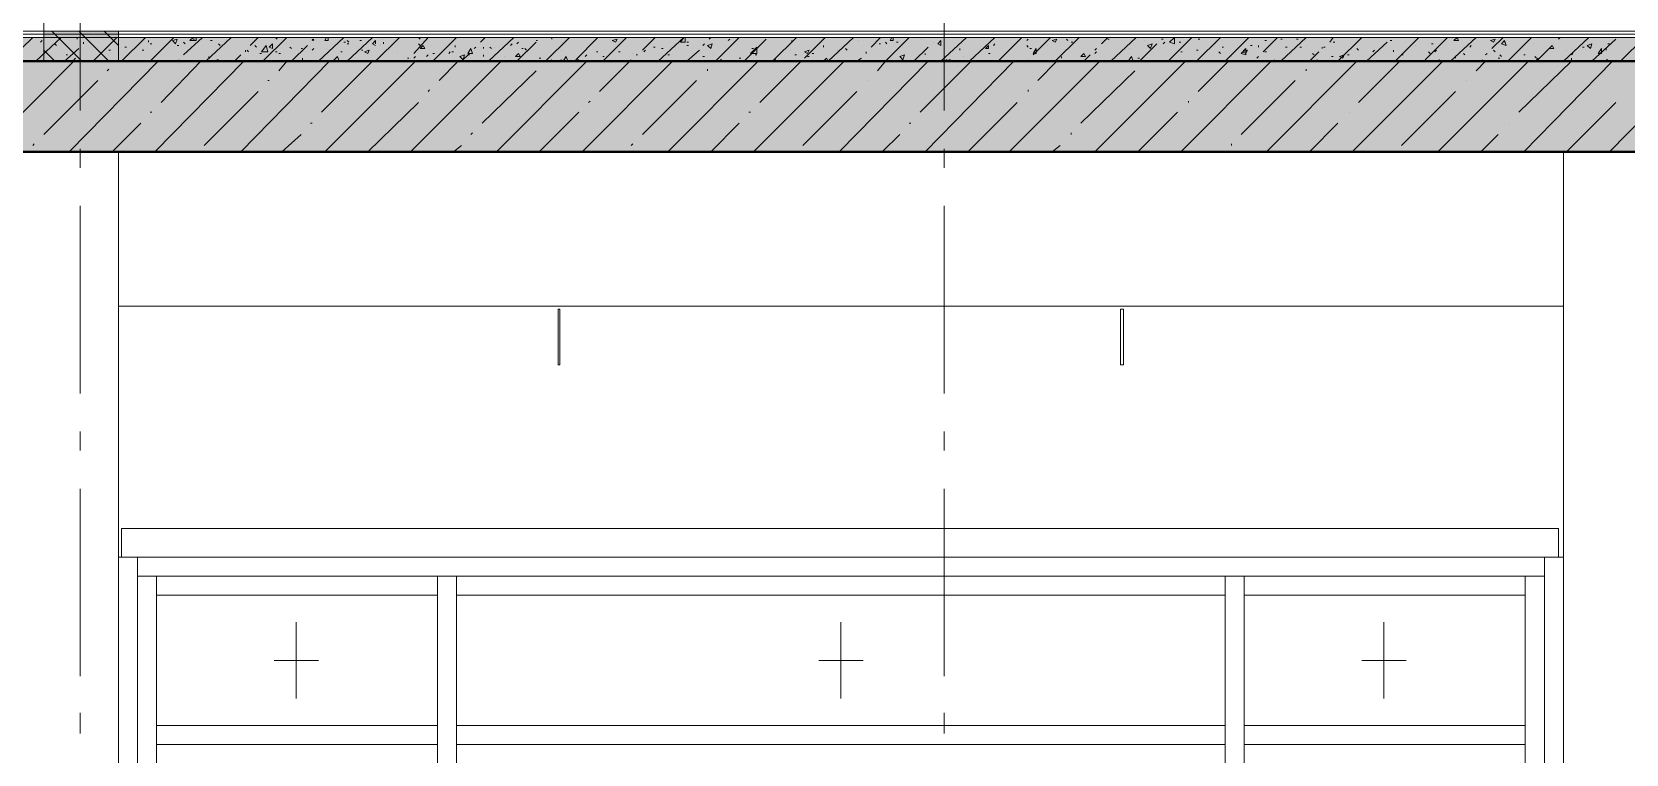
# Model space of a CAD drawing. Header units: millimetres. Extents: x -135211 to 49383, y -8033 to 228499.
# Drawn here: x -95777 to -91527, y 50931 to 52855 of the extents above; entities that cross this region are included whole.
import ezdxf

# ---------------------------------------------------------------- set-up
doc = ezdxf.new("R2010")
doc.units = ezdxf.units.MM
doc.layers.add('PDF _Геометрия', color=7, linetype='Continuous', true_color=0x1d1d1d)
doc.layers.add('PDF _Сплошная заливка', color=7, linetype='Continuous', true_color=0xffffff)

msp = doc.modelspace()

# ---------------------------------------------------------------- hatches: boundary and pattern name
at = {"layer": 'PDF _Сплошная заливка', "transparency": 33554559}
h = msp.add_hatch(color=256, dxfattribs=at)
h.paths.add_polyline_path([(-95745, 55253.2), (-95546, 55253.2), (-95546, 56734.7), (-95745, 56734.7)])
h.paths.add_polyline_path([(-95546, 52857.2), (-95745, 52857.2), (-95745, 52776.8), (-95546, 52776.8)])
h = msp.add_hatch(color=256, dxfattribs=at)
h.paths.add_polyline_path([(-77398.8, 52535.5), (-77398.8, 52776.4), (-103546, 52776.4), (-103546, 52535.5)])
h.paths.add_polyline_path([(146.8, 52535.5), (146.8, 52776.4), (-22999.7, 52776.4), (-22999.7, 52535.5)])
h.paths.add_polyline_path([(-23351, 52535.5), (-23351, 52776.4), (-26352.2, 52776.4), (-26352.2, 52535.5)])
h.paths.add_polyline_path([(-26398.8, 52535.5), (-26398.8, 52776.4), (-44097.3, 52776.4), (-44097.3, 52535.5)])
h.paths.add_polyline_path([(-45350.3, 52535.5), (-45350.3, 52776.4), (-50899.8, 52776.4), (-50899.8, 52535.5)])

# ---------------------------------------------------------------- linework, layer by layer
at = {"layer": 'PDF _Геометрия', "color": 7, "lineweight": 9}
for points in [[(-95745, 54453.1), (-95745, 55253.2), (-95745, 52857.2), (-95546, 52857.2), (-95546, 52776.8), (-95745, 52776.8), (-95745, 52857.2), (-95745, 56734.7), (-96346.1, 56734.7), (-96346.1, 52857.2)], [(-95647.6, 52645.6), (-95647.6, 53145.1)], [(-93344.8, 52645.6), (-93344.8, 53145.1)], [(-77648.6, 52848.8), (-95546, 52848.8), (-103296.8, 52848.8)], [(-77648.6, 52840.3), (-95546, 52840.3), (-103296.8, 52840.3)], [(-95647.6, 52493.2), (-95647.6, 52544)], [(-91693.9, 48653.8), (-91693.9, 52535.5), (-91693.9, 52124.9), (-95546, 52124.9), (-95546, 52535.5), (-95546, 48653.8)], [(-93344.8, 52493.2), (-93344.8, 52544)], [(-95647.6, 51892.1), (-95647.6, 52391.6)], [(-93344.8, 51892.1), (-93344.8, 52391.6)], [(-95647.6, 51739.7), (-95647.6, 51790.5)], [(-93344.8, 51739.7), (-93344.8, 51790.5)], [(-95647.6, 51138.6), (-95647.6, 51638.1)], [(-93344.8, 51138.6), (-93344.8, 51638.1)], [(-95495.2, 51405.3), (-95495.2, 50982), (-95495.2, 51379.9), (-95495.2, 51456.1), (-95546, 51456.1), (-95546, 51379.9), (-95546, 50982), (-95546, 48653.8)], [(-91770.1, 51456.1), (-92570.2, 51456.1), (-94669.8, 51456.1), (-95469.8, 51456.1)], [(-91693.9, 48653.8), (-91693.9, 50982), (-91693.9, 51379.9), (-91693.9, 51456.1), (-91744.7, 51456.1), (-91744.7, 51379.9), (-91744.7, 50982), (-91744.7, 48653.8)], [(-95444.4, 48653.8), (-95444.4, 50982), (-95444.4, 51405.3), (-95495.2, 51405.3), (-95486.7, 51405.3)], [(-95469.8, 51405.3), (-94669.8, 51405.3), (-92570.2, 51405.3), (-91770.1, 51405.3)], [(-94644.4, 48653.8), (-94695.2, 48653.8), (-94695.2, 50982), (-94695.2, 51405.3), (-94644.4, 51405.3), (-94644.4, 50982), (-94644.4, 48653.8), (-94597.8, 48653.8), (-94597.8, 50905.8), (-93645.4, 50905.8), (-93645.4, 48653.8), (-94597.8, 48653.8), (-93645.4, 49779.8), (-94597.8, 50905.8)], [(-93526.8, 49644.3), (-92646.4, 48653.8), (-92595.6, 48653.8), (-92544.8, 48653.8), (-92544.8, 50982), (-92544.8, 51405.3), (-92595.6, 51405.3), (-92595.6, 50982), (-92595.6, 48653.8)], [(-91757.4, 51405.3), (-91744.7, 51405.3)], [(-95071.9, 51282.5), (-95071.9, 51079.3)], [(-93620, 51282.5), (-93620, 51079.3)], [(-92172.3, 51282.5), (-92172.3, 51079.3)], [(-95131.2, 51180.9), (-95012.6, 51180.9)], [(-93679.2, 51180.9), (-93560.7, 51180.9)], [(-92231.5, 51180.9), (-92113, 51180.9)], [(-95647.6, 50986.2), (-95647.6, 51041.2)], [(-93344.8, 50986.2), (-93344.8, 51041.2)], [(-95495.2, 48653.8), (-95495.2, 50982), (-95495.2, 48653.8)]]:
    msp.add_lwpolyline(points, dxfattribs=at)
at = {"layer": 'PDF _Геометрия', "color": 7, "lineweight": 40}
for points in [[(-103546.5, 53454.1), (-103546.5, 52776.8), (-103546.5, 52535.5), (-103546.5, 52235), (-103296.8, 52235), (-103296.8, 52535.5), (-101294.5, 52535.5), (-101294.5, 52124.9), (-101044.8, 52124.9), (-101044.8, 52535.5), (-98695.4, 52535.5), (-98695.4, 52124.9), (-98445.7, 52124.9), (-98445.7, 52535.5), (-77648.6, 52535.5)], [(-77648.6, 53356.7), (-77648.6, 52776.8), (-103296.8, 52776.8), (-103296.8, 53454.1)]]:
    msp.add_lwpolyline(points, dxfattribs=at)
at = {"layer": 'PDF _Геометрия', "color": 7, "lineweight": 9}
for points in [[(-103296.8, 52776.8), (-95546, 52776.8), (-95546, 52840.3), (-95546, 52848.8), (-95546, 52857.2), (-103296.8, 52857.2), (-103296.8, 52848.8), (-103296.8, 52840.3)], [(-95546, 52776.8), (-77648.6, 52776.8), (-77648.6, 52840.3), (-77648.6, 52848.8), (-77648.6, 52857.2), (-95546, 52857.2), (-95546, 52848.8), (-95546, 52840.3)], [(-91693.9, 52124.9), (-95546, 52124.9), (-95546, 51456.1), (-91693.9, 51456.1)], [(-94373.4, 52116.4), (-94369.2, 52116.4), (-94369.2, 51968.3), (-94373.4, 51968.3)], [(-92874.9, 52116.4), (-92866.5, 52116.4), (-92866.5, 51968.3), (-92874.9, 51968.3)], [(-95537.5, 51532.3), (-91706.6, 51532.3), (-91706.6, 51456.1), (-95537.5, 51456.1)], [(-94695.2, 51354.5), (-95444.4, 51354.5), (-95444.4, 51405.3), (-94695.2, 51405.3)], [(-92595.6, 51354.5), (-94644.4, 51354.5), (-94644.4, 51405.3), (-92595.6, 51405.3)], [(-91795.5, 51354.5), (-92544.8, 51354.5), (-92544.8, 51405.3), (-91795.5, 51405.3)], [(-91795.5, 50982), (-91795.5, 51405.3), (-91744.7, 51405.3), (-91744.7, 50982), (-91744.7, 48653.8), (-91795.5, 48653.8)], [(-94695.2, 50956.6), (-95444.4, 50956.6), (-95444.4, 51007.4), (-94695.2, 51007.4)], [(-92595.6, 50956.6), (-94644.4, 50956.6), (-94644.4, 51007.4), (-92595.6, 51007.4)], [(-91795.5, 50956.6), (-92544.8, 50956.6), (-92544.8, 51007.4), (-91795.5, 51007.4)]]:
    msp.add_lwpolyline(points, close=True, dxfattribs=at)
at = {"layer": 'PDF _Геометрия', "lineweight": 9}
for points in [[(-95804.2, 52810.7), (-95774.6, 52840.3)], [(-95766.1, 52776.8), (-95698.4, 52840.3)], [(-95753.4, 52827.6), (-95749.2, 52831.8)], [(-95643.4, 52776.8), (-95723.8, 52857.2)], [(-95656.1, 52840.3), (-95656.1, 52836.1)], [(-95571.4, 52776.8), (-95651.8, 52857.2)], [(-95647.6, 52840.3), (-95647.6, 52840.3)], [(-95647.6, 52840.3), (-95647.6, 52840.3)], [(-95639.1, 52823.4), (-95639.1, 52827.6)], [(-95626.4, 52840.3), (-95626.4, 52840.3)], [(-95613.7, 52776.8), (-95550.2, 52840.3)], [(-95609.5, 52840.3), (-95609.5, 52840.3)], [(-95546, 52819.1), (-95584.1, 52857.2)], [(-95562.9, 52836.1), (-95558.7, 52831.8)], [(-95546, 52776.8), (-95537.5, 52776.8), (-95474, 52840.3)], [(-95465.6, 52831.8), (-95465.6, 52827.6)], [(-95461.3, 52776.8), (-95397.9, 52840.3)], [(-95372.5, 52793.7), (-95321.7, 52840.3)], [(-95372.5, 52827.6), (-95368.2, 52823.4)], [(-95338.6, 52840.3), (-95338.6, 52831.8), (-95355.5, 52831.8), (-95347.1, 52840.3)], [(-95347.1, 52836.1), (-95342.8, 52836.1)], [(-95313.2, 52776.8), (-95245.5, 52840.3)], [(-95300.5, 52831.8), (-95296.3, 52831.8)], [(-95194.7, 52819.1), (-95173.5, 52840.3)], [(-95160.8, 52776.8), (-95097.3, 52840.3)], [(-95126.9, 52840.3), (-95122.7, 52836.1)], [(-95029.6, 52831.8), (-95025.3, 52836.1)], [(-95029.6, 52836.1), (-95025.3, 52831.8)], [(-95012.6, 52776.8), (-94944.9, 52840.3)], [(-94987.2, 52840.3), (-94987.2, 52831.8), (-94995.7, 52831.8), (-94991.5, 52840.3), (-94995.7, 52840.3)], [(-94944.9, 52827.6), (-94940.7, 52827.6)], [(-94936.4, 52776.8), (-94868.7, 52840.3)], [(-94936.4, 52831.8), (-94932.2, 52827.6)], [(-94902.6, 52831.8), (-94898.3, 52831.8)], [(-94860.3, 52819.1), (-94868.7, 52823.4), (-94860.3, 52831.8), (-94860.3, 52823.4)], [(-94860.3, 52776.8), (-94796.8, 52840.3)], [(-94843.3, 52836.1), (-94843.3, 52836.1)], [(-94839.1, 52827.6), (-94839.1, 52823.4)], [(-94758.7, 52798), (-94720.6, 52840.3)], [(-94746, 52840.3), (-94741.7, 52836.1)], [(-94707.9, 52776.8), (-94644.4, 52840.3)], [(-94580.9, 52827.6), (-94568.2, 52840.3)], [(-94559.7, 52776.8), (-94492, 52840.3)], [(-94483.5, 52776.8), (-94432.7, 52827.6)], [(-94483.5, 52823.4), (-94479.3, 52827.6)], [(-94479.3, 52840.3), (-94475, 52840.3)], [(-94475, 52840.3), (-94475, 52840.3)], [(-94432.7, 52831.8), (-94428.5, 52831.8)], [(-94420, 52840.3), (-94415.8, 52840.3)], [(-94407.3, 52776.8), (-94343.8, 52840.3)], [(-94390.4, 52836.1), (-94390.4, 52840.3)], [(-94365, 52827.6), (-94365, 52827.6)], [(-94326.9, 52781), (-94267.6, 52840.3)], [(-94254.9, 52776.8), (-94191.4, 52840.3)], [(-94149.1, 52806.4), (-94115.2, 52840.3)], [(-94106.8, 52776.8), (-94039, 52840.3), (-94047.5, 52827.6), (-94034.8, 52827.6), (-94034.8, 52840.3)], [(-94030.6, 52827.6), (-94026.3, 52827.6)], [(-93971.3, 52836.1), (-93967.1, 52840.3)], [(-93954.4, 52776.8), (-93890.9, 52840.3)], [(-93937.4, 52840.3), (-93937.4, 52840.3)], [(-93920.5, 52831.8), (-93916.3, 52836.1)], [(-93878.2, 52776.8), (-93818.9, 52836.1)], [(-93873.9, 52840.3), (-93869.7, 52840.3)], [(-93802, 52776.8), (-93738.5, 52840.3)], [(-93751.2, 52831.8), (-93751.2, 52827.6)], [(-93717.3, 52785.3), (-93662.3, 52840.3)], [(-93666.5, 52776.8), (-93658.1, 52785.3), (-93653.8, 52776.8), (-93586.1, 52840.3)], [(-93573.4, 52831.8), (-93573.4, 52831.8)], [(-93539.5, 52814.9), (-93514.1, 52840.3)], [(-93522.6, 52751.4), (-93501.4, 52776.8), (-93437.9, 52840.3)], [(-93501.4, 52827.6), (-93497.2, 52823.4)], [(-93480.3, 52840.3), (-93480.3, 52831.8), (-93488.7, 52831.8), (-93484.5, 52840.3)], [(-93471.8, 52827.6), (-93467.6, 52827.6)], [(-93404.1, 52836.1), (-93404.1, 52836.1)], [(-93374.4, 52827.6), (-93374.4, 52827.6)], [(-93353.3, 52776.8), (-93285.5, 52840.3)], [(-93306.7, 52840.3), (-93306.7, 52840.3)], [(-93306.7, 52840.3), (-93306.7, 52840.3)], [(-93277.1, 52776.8), (-93209.4, 52840.3)], [(-93200.9, 52776.8), (-93137.4, 52840.3)], [(-93124.7, 52831.8), (-93120.5, 52836.1)], [(-93107.8, 52793.7), (-93061.2, 52840.3)], [(-93048.5, 52776.8), (-92985, 52840.3)], [(-93018.9, 52836.1), (-93014.6, 52831.8)], [(-93006.2, 52827.6), (-93001.9, 52827.6)], [(-93001.9, 52840.3), (-92997.7, 52840.3)], [(-92925.7, 52823.4), (-92908.8, 52840.3)], [(-92908.8, 52836.1), (-92904.6, 52836.1)], [(-92900.3, 52776.8), (-92832.6, 52840.3)], [(-92811.4, 52831.8), (-92811.4, 52831.8)], [(-92764.9, 52836.1), (-92760.6, 52836.1)], [(-92760.6, 52823.4), (-92756.4, 52827.6)], [(-92747.9, 52776.8), (-92684.5, 52840.3)], [(-92718.3, 52827.6), (-92714.1, 52827.6)], [(-92667.5, 52781), (-92671.8, 52776.8), (-92608.3, 52840.3)], [(-92667.5, 52836.1), (-92663.3, 52836.1)], [(-92595.6, 52776.8), (-92532.1, 52840.3)], [(-92494, 52802.2), (-92455.9, 52840.3)], [(-92489.7, 52831.8), (-92485.5, 52831.8)], [(-92447.4, 52776.8), (-92379.7, 52840.3)], [(-92447.4, 52836.1), (-92443.2, 52836.1)], [(-92405.1, 52836.1), (-92400.8, 52836.1)], [(-92316.2, 52827.6), (-92307.7, 52840.3)], [(-92307.7, 52827.6), (-92303.5, 52827.6)], [(-92295, 52776.8), (-92231.5, 52840.3)], [(-92218.8, 52776.8), (-92163.8, 52827.6)], [(-92214.6, 52840.3), (-92214.6, 52840.3)], [(-92155.3, 52831.8), (-92151.1, 52831.8)], [(-92142.6, 52776.8), (-92079.1, 52840.3)], [(-92062.2, 52781), (-92002.9, 52840.3)], [(-91994.5, 52776.8), (-91926.7, 52840.3)], [(-91977.5, 52831.8), (-91973.3, 52831.8)], [(-91884.4, 52810.7), (-91854.8, 52840.3)], [(-91850.5, 52827.6), (-91850.5, 52831.8)], [(-91842.1, 52776.8), (-91778.6, 52840.3)], [(-91706.6, 52836.1), (-91702.4, 52840.3)], [(-91693.9, 52776.8), (-91626.2, 52840.3)], [(-91668.5, 52840.3), (-91668.5, 52840.3)], [(-91617.7, 52776.8), (-91554.2, 52836.1)], [(-91541.5, 52776.8), (-91478, 52840.3)], [(-95749.2, 52785.3), (-95749.2, 52785.3)], [(-95715.3, 52776.8), (-95745, 52806.4)], [(-95715.3, 52823.4), (-95711.1, 52819.1)], [(-95689.9, 52776.8), (-95651.8, 52810.7)], [(-95685.7, 52793.7), (-95681.5, 52793.7)], [(-95664.5, 52781), (-95660.3, 52785.3)], [(-95571.4, 52806.4), (-95567.2, 52806.4)], [(-95571.4, 52793.7), (-95571.4, 52793.7)], [(-95529.1, 52814.9), (-95524.8, 52814.9)], [(-95482.5, 52806.4), (-95478.3, 52806.4)], [(-95461.3, 52823.4), (-95457.1, 52823.4)], [(-95389.4, 52819.1), (-95385.2, 52819.1)], [(-95304.7, 52789.5), (-95304.7, 52785.3)], [(-95279.3, 52823.4), (-95275.1, 52819.1)], [(-95237, 52776.8), (-95220.1, 52793.7)], [(-95207.4, 52802.2), (-95207.4, 52806.4)], [(-95207.4, 52785.3), (-95207.4, 52785.3)], [(-95203.1, 52806.4), (-95198.9, 52802.2)], [(-95182, 52819.1), (-95177.7, 52814.9)], [(-95169.3, 52798), (-95165, 52798)], [(-95126.9, 52802.2), (-95122.7, 52802.2)], [(-95118.5, 52798), (-95114.2, 52798)], [(-95097.3, 52823.4), (-95097.3, 52823.4)], [(-95088.8, 52814.9), (-95084.6, 52810.7)], [(-95084.6, 52776.8), (-95042.3, 52819.1)], [(-95059.2, 52810.7), (-95055, 52810.7)], [(-95055, 52785.3), (-95055, 52781)], [(-95029.6, 52806.4), (-95025.3, 52810.7)], [(-94991.5, 52810.7), (-94991.5, 52810.7)], [(-94974.5, 52776.8), (-94961.8, 52789.5), (-94957.6, 52776.8)], [(-94953.4, 52802.2), (-94949.1, 52802.2)], [(-94936.4, 52823.4), (-94932.2, 52823.4)], [(-94898.3, 52806.4), (-94894.1, 52806.4)], [(-94847.6, 52819.1), (-94847.6, 52819.1)], [(-94801, 52802.2), (-94801, 52802.2)], [(-94775.6, 52785.3), (-94771.4, 52785.3)], [(-94767.1, 52785.3), (-94767.1, 52785.3)], [(-94758.7, 52785.3), (-94754.4, 52789.5)], [(-94746, 52823.4), (-94741.7, 52819.1)], [(-94724.8, 52789.5), (-94720.6, 52793.7)], [(-94707.9, 52798), (-94703.6, 52798)], [(-94665.5, 52798), (-94661.3, 52802.2)], [(-94657.1, 52802.2), (-94652.8, 52802.2)], [(-94648.6, 52819.1), (-94648.6, 52814.9)], [(-94631.7, 52776.8), (-94610.5, 52798)], [(-94614.7, 52793.7), (-94610.5, 52793.7)], [(-94597.8, 52810.7), (-94593.6, 52814.9)], [(-94572.4, 52810.7), (-94572.4, 52814.9)], [(-94572.4, 52793.7), (-94572.4, 52789.5)], [(-94555.5, 52814.9), (-94551.2, 52810.7)], [(-94542.8, 52814.9), (-94542.8, 52814.9)], [(-94517.4, 52789.5), (-94517.4, 52789.5)], [(-94500.4, 52819.1), (-94496.2, 52823.4)], [(-94470.8, 52810.7), (-94466.6, 52810.7)], [(-94462.3, 52810.7), (-94458.1, 52806.4)], [(-94424.2, 52785.3), (-94420, 52785.3)], [(-94365, 52806.4), (-94365, 52806.4)], [(-94301.5, 52789.5), (-94297.3, 52793.7)], [(-94271.9, 52802.2), (-94267.6, 52802.2)], [(-94254.9, 52789.5), (-94250.7, 52789.5)], [(-94212.6, 52802.2), (-94208.4, 52802.2)], [(-94174.5, 52798), (-94174.5, 52798)], [(-94166, 52793.7), (-94161.8, 52793.7)], [(-94144.9, 52802.2), (-94140.6, 52806.4)], [(-94119.5, 52814.9), (-94115.2, 52814.9)], [(-94098.3, 52810.7), (-94094.1, 52810.7)], [(-94081.4, 52793.7), (-94077.1, 52793.7)], [(-94030.6, 52819.1), (-94026.3, 52819.1)], [(-94030.6, 52776.8), (-93996.7, 52806.4)], [(-93988.2, 52819.1), (-93984, 52823.4)], [(-93988.2, 52789.5), (-93984, 52789.5)], [(-93958.6, 52793.7), (-93958.6, 52793.7)], [(-93890.9, 52785.3), (-93886.6, 52785.3)], [(-93857, 52810.7), (-93852.8, 52810.7)], [(-93848.5, 52793.7), (-93844.3, 52793.7)], [(-93755.4, 52806.4), (-93755.4, 52806.4)], [(-93742.7, 52793.7), (-93738.5, 52793.7)], [(-93708.9, 52789.5), (-93704.6, 52789.5)], [(-93696.2, 52798), (-93691.9, 52798)], [(-93666.5, 52814.9), (-93666.5, 52819.1)], [(-93628.4, 52806.4), (-93628.4, 52806.4)], [(-93607.3, 52810.7), (-93603, 52806.4)], [(-93577.6, 52776.8), (-93564.9, 52785.3)], [(-93552.2, 52798), (-93552.2, 52802.2)], [(-93518.4, 52823.4), (-93514.1, 52823.4)], [(-93484.5, 52785.3), (-93484.5, 52785.3)], [(-93425.2, 52776.8), (-93387.1, 52814.9)], [(-93395.6, 52793.7), (-93395.6, 52798)], [(-93302.5, 52806.4), (-93302.5, 52810.7)], [(-93294, 52789.5), (-93294, 52789.5)], [(-93226.3, 52798), (-93226.3, 52798)], [(-93226.3, 52798), (-93222.1, 52798)], [(-93213.6, 52819.1), (-93209.4, 52823.4)], [(-93124.7, 52819.1), (-93120.5, 52814.9)], [(-93116.2, 52810.7), (-93112, 52810.7)], [(-93069.7, 52819.1), (-93069.7, 52819.1)], [(-93031.6, 52785.3), (-93031.6, 52789.5)], [(-92972.3, 52776.8), (-92955.4, 52793.7)], [(-92942.7, 52806.4), (-92938.4, 52810.7)], [(-92942.7, 52798), (-92938.4, 52802.2)], [(-92849.5, 52810.7), (-92849.5, 52810.7)], [(-92828.4, 52785.3), (-92824.1, 52785.3)], [(-92824.1, 52776.8), (-92777.6, 52823.4)], [(-92714.1, 52802.2), (-92709.9, 52802.2)], [(-92671.8, 52806.4), (-92667.5, 52806.4)], [(-92621, 52823.4), (-92621, 52823.4)], [(-92612.5, 52802.2), (-92608.3, 52798)], [(-92604, 52814.9), (-92599.8, 52814.9)], [(-92578.6, 52789.5), (-92578.6, 52789.5)], [(-92527.8, 52819.1), (-92523.6, 52819.1)], [(-92510.9, 52785.3), (-92506.7, 52789.5)], [(-92506.7, 52819.1), (-92506.7, 52814.9)], [(-92489.7, 52802.2), (-92485.5, 52802.2)], [(-92434.7, 52814.9), (-92430.5, 52814.9)], [(-92396.6, 52814.9), (-92392.4, 52814.9)], [(-92371.2, 52776.8), (-92345.8, 52802.2)], [(-92362.7, 52798), (-92358.5, 52793.7)], [(-92337.3, 52814.9), (-92337.3, 52810.7)], [(-92333.1, 52814.9), (-92328.9, 52814.9)], [(-92311.9, 52789.5), (-92307.7, 52789.5)], [(-92269.6, 52793.7), (-92265.4, 52793.7)], [(-92256.9, 52814.9), (-92256.9, 52814.9)], [(-92244.2, 52810.7), (-92240, 52806.4)], [(-92201.9, 52802.2), (-92197.6, 52806.4)], [(-92146.9, 52806.4), (-92146.9, 52802.2)], [(-92125.7, 52793.7), (-92121.5, 52793.7)], [(-92087.6, 52819.1), (-92087.6, 52819.1)], [(-92053.7, 52802.2), (-92049.5, 52798)], [(-92045.3, 52823.4), (-92041, 52823.4)], [(-92036.8, 52802.2), (-92032.6, 52806.4)], [(-91981.8, 52789.5), (-91981.8, 52785.3)], [(-91960.6, 52798), (-91956.4, 52793.7)], [(-91943.7, 52814.9), (-91939.4, 52819.1)], [(-91901.3, 52793.7), (-91897.1, 52798)], [(-91880.2, 52806.4), (-91875.9, 52802.2)], [(-91867.5, 52785.3), (-91863.2, 52785.3)], [(-91863.2, 52793.7), (-91859, 52789.5)], [(-91799.7, 52793.7), (-91795.5, 52793.7)], [(-91774.3, 52823.4), (-91774.3, 52823.4)], [(-91770.1, 52789.5), (-91765.9, 52785.3)], [(-91765.9, 52776.8), (-91732, 52810.7), (-91723.5, 52819.1), (-91719.3, 52810.7), (-91732, 52810.7)], [(-91765.9, 52781), (-91761.6, 52785.3)], [(-91719.3, 52823.4), (-91719.3, 52823.4)], [(-91685.4, 52806.4), (-91685.4, 52806.4)], [(-91672.7, 52793.7), (-91668.5, 52798)], [(-91672.7, 52785.3), (-91672.7, 52781)], [(-91643.1, 52814.9), (-91638.9, 52814.9)], [(-91579.6, 52806.4), (-91579.6, 52810.7)], [(-91575.4, 52823.4), (-91571.2, 52823.4)], [(-95905.8, 52535.5), (-95664.5, 52776.8)], [(-95728, 52776.8), (-95728, 52776.8)], [(-95728, 52776.8), (-95728, 52776.8)], [(-95677.2, 52535.5), (-95440.2, 52776.8)], [(-95575.6, 52751.4), (-95571.4, 52755.6)], [(-95546, 52776.8), (-95546, 52776.8)], [(-95537.5, 52776.8), (-95537.5, 52776.8)], [(-95448.6, 52535.5), (-95211.6, 52776.8)], [(-95431.7, 52666.7), (-95325.9, 52776.8)], [(-95385.2, 52776.8), (-95385.2, 52781)], [(-95283.6, 52781), (-95279.3, 52781)], [(-95220.1, 52535.5), (-94983, 52776.8)], [(-95118.5, 52751.4), (-95097.3, 52776.8)], [(-95004.2, 52641.3), (-94868.7, 52776.8)], [(-94995.7, 52535.5), (-94754.4, 52776.8)], [(-94847.6, 52776.8), (-94843.3, 52776.8)], [(-94767.1, 52535.5), (-94525.8, 52776.8)], [(-94690.9, 52726), (-94640.1, 52776.8)], [(-94678.2, 52776.8), (-94678.2, 52776.8)], [(-94576.6, 52611.7), (-94432.7, 52751.4)], [(-94538.5, 52535.5), (-94297.3, 52776.8)], [(-94394.6, 52776.8), (-94390.4, 52781)], [(-94377.7, 52776.8), (-94365, 52781), (-94369.2, 52776.8)], [(-94326.9, 52781), (-94326.9, 52781)], [(-94322.7, 52781), (-94318.4, 52781)], [(-94310, 52535.5), (-94068.7, 52776.8)], [(-94263.4, 52696.4), (-94183, 52776.8), (-94178.7, 52781)], [(-94233.8, 52776.8), (-94229.5, 52776.8)], [(-94225.3, 52776.8), (-94221.1, 52776.8)], [(-94221.1, 52776.8), (-94221.1, 52776.8)], [(-94081.4, 52535.5), (-93840.1, 52776.8)], [(-94064.4, 52776.8), (-94060.2, 52776.8)], [(-93975.5, 52751.4), (-93975.5, 52755.6)], [(-93941.7, 52781), (-93937.4, 52781)], [(-93852.8, 52535.5), (-93611.5, 52776.8)], [(-93852.8, 52776.8), (-93848.5, 52776.8)], [(-93835.8, 52666.7), (-93725.8, 52776.8)], [(-93797.8, 52781), (-93793.5, 52781)], [(-93700.4, 52776.8), (-93700.4, 52776.8)], [(-93624.2, 52535.5), (-93387.1, 52776.8)], [(-93408.3, 52641.3), (-93272.8, 52776.8)], [(-93395.6, 52535.5), (-93158.6, 52776.8)], [(-93340.6, 52781), (-93336.3, 52781)], [(-93332.1, 52781), (-93327.9, 52781)], [(-93205.1, 52776.8), (-93196.7, 52781), (-93196.7, 52776.8)], [(-93171.3, 52535.5), (-92930, 52776.8)], [(-93120.5, 52781), (-93120.5, 52781)], [(-93095.1, 52726), (-93044.3, 52776.8)], [(-92980.8, 52611.7), (-92836.8, 52751.4)], [(-92942.7, 52535.5), (-92701.4, 52776.8)], [(-92896.1, 52776.8), (-92891.9, 52776.8)], [(-92718.3, 52776.8), (-92718.3, 52776.8)], [(-92718.3, 52776.8), (-92718.3, 52776.8)], [(-92714.1, 52781), (-92714.1, 52781)], [(-92714.1, 52535.5), (-92472.8, 52776.8)], [(-92667.5, 52696.4), (-92587.1, 52776.8)], [(-92485.5, 52535.5), (-92244.2, 52776.8)], [(-92464.3, 52781), (-92464.3, 52776.8)], [(-92379.7, 52751.4), (-92379.7, 52755.6)], [(-92358.5, 52776.8), (-92350, 52781), (-92350, 52776.8)], [(-92256.9, 52535.5), (-92015.6, 52776.8)], [(-92240, 52666.7), (-92129.9, 52776.8)], [(-92214.6, 52781), (-92214.6, 52781)], [(-92036.8, 52776.8), (-92024.1, 52781), (-92024.1, 52776.8)], [(-92028.3, 52535.5), (-91787, 52776.8)], [(-91926.7, 52751.4), (-91901.3, 52776.8)], [(-91918.3, 52776.8), (-91909.8, 52781)], [(-91909.8, 52776.8), (-91909.8, 52776.8)], [(-91812.4, 52641.3), (-91672.7, 52776.8)], [(-91799.7, 52535.5), (-91562.7, 52776.8)], [(-91579.6, 52781), (-91575.4, 52781)], [(-91571.2, 52535.5), (-91334.1, 52776.8)], [(-95745, 52582.1), (-95601, 52726)], [(-95148.1, 52726), (-95143.9, 52726)], [(-94720.6, 52696.4), (-94716.3, 52700.6)], [(-94149.1, 52582.1), (-94005.2, 52726)], [(-93548, 52726), (-93548, 52726)], [(-93120.5, 52696.4), (-93120.5, 52700.6)], [(-92553.2, 52582.1), (-92409.3, 52726)], [(-91952.1, 52726), (-91952.1, 52726)], [(-95317.4, 52552.5), (-95173.5, 52696.4)], [(-94881.4, 52535.5), (-94746, 52666.7)], [(-94293, 52666.7), (-94288.8, 52671)], [(-93721.6, 52552.5), (-93577.6, 52696.4)], [(-93281.3, 52535.5), (-93150.1, 52666.7)], [(-92692.9, 52666.7), (-92692.9, 52671)], [(-92125.7, 52552.5), (-91981.8, 52696.4)], [(-91685.4, 52535.5), (-91554.2, 52666.7)], [(-95461.3, 52641.3), (-95457.1, 52641.3)], [(-94424.2, 52535.5), (-94318.4, 52641.3)], [(-93865.5, 52641.3), (-93861.2, 52641.3)], [(-92828.4, 52535.5), (-92722.6, 52641.3)], [(-92265.4, 52641.3), (-92265.4, 52641.3)], [(-95562.9, 52535.5), (-95486.7, 52611.7)], [(-95110, 52535.5), (-95059.2, 52582.1)], [(-95033.8, 52611.7), (-95029.6, 52611.7)], [(-94606.3, 52582.1), (-94602, 52586.3)], [(-93967.1, 52535.5), (-93890.9, 52611.7)], [(-93509.9, 52535.5), (-93463.3, 52582.1)], [(-93437.9, 52611.7), (-93433.7, 52611.7)], [(-93006.2, 52582.1), (-93006.2, 52586.3)], [(-92371.2, 52535.5), (-92295, 52611.7)], [(-91914, 52535.5), (-91867.5, 52582.1)], [(-91837.8, 52611.7), (-91837.8, 52611.7)], [(-95774.6, 52552.5), (-95770.4, 52556.7)], [(-94652.8, 52535.5), (-94631.7, 52552.5)], [(-94178.7, 52552.5), (-94174.5, 52556.7)], [(-93057, 52535.5), (-93035.8, 52552.5)], [(-92578.6, 52552.5), (-92578.6, 52556.7)]]:
    msp.add_lwpolyline(points, dxfattribs=at)
for points in [[(-95389.4, 52836.1), (-95393.6, 52823.4), (-95402.1, 52831.8)], [(-94216.8, 52836.1), (-94221.1, 52827.6), (-94229.5, 52831.8)], [(-93353.3, 52831.8), (-93353.3, 52819.1), (-93361.7, 52823.4)], [(-93044.3, 52836.1), (-93048.5, 52827.6), (-93057, 52831.8)], [(-92731, 52823.4), (-92743.7, 52827.6), (-92731, 52840.3)], [(-91977.5, 52840.3), (-91973.3, 52831.8), (-91986, 52831.8)], [(-91875.9, 52836.1), (-91880.2, 52827.6), (-91888.6, 52831.8)], [(-91850.5, 52831.8), (-91846.3, 52819.1), (-91859, 52823.4)], [(-95148.1, 52802.2), (-95165, 52802.2), (-95152.3, 52819.1)], [(-95135.4, 52823.4), (-95135.4, 52810.7), (-95143.9, 52814.9)], [(-94877.2, 52806.4), (-94881.4, 52798), (-94889.9, 52802.2)], [(-94733.3, 52819.1), (-94729, 52810.7), (-94741.7, 52810.7)], [(-94623.2, 52793.7), (-94627.4, 52781), (-94635.9, 52789.5)], [(-94606.3, 52810.7), (-94602, 52798), (-94614.7, 52798)], [(-94479.3, 52798), (-94475, 52789.5), (-94487.7, 52789.5)], [(-94352.3, 52789.5), (-94348, 52776.8), (-94360.7, 52776.8)], [(-93962.8, 52823.4), (-93967.1, 52810.7), (-93975.5, 52819.1)], [(-93844.3, 52798), (-93861.2, 52798), (-93844.3, 52814.9)], [(-93704.6, 52806.4), (-93708.9, 52798), (-93717.3, 52802.2)], [(-93450.6, 52793.7), (-93454.9, 52781), (-93463.3, 52789.5)], [(-93226.3, 52819.1), (-93226.3, 52810.7), (-93234.8, 52810.7)], [(-93099.3, 52810.7), (-93099.3, 52798), (-93107.8, 52798)], [(-92972.3, 52798), (-92968.1, 52789.5), (-92980.8, 52789.5)], [(-92845.3, 52789.5), (-92841.1, 52776.8), (-92853.8, 52776.8)], [(-92790.3, 52823.4), (-92794.5, 52810.7), (-92803, 52819.1)], [(-92540.5, 52793.7), (-92553.2, 52798), (-92540.5, 52810.7)], [(-92536.3, 52806.4), (-92540.5, 52798), (-92549, 52802.2)], [(-92278.1, 52793.7), (-92282.3, 52785.3), (-92290.8, 52789.5)], [(-91617.7, 52823.4), (-91622, 52810.7), (-91630.4, 52819.1)], [(-91592.3, 52810.7), (-91592.3, 52798), (-91600.8, 52798)]]:
    msp.add_lwpolyline(points, close=True, dxfattribs=at)
at = {"layer": 'PDF _Сплошная заливка', "lineweight": 5, "transparency": 33554559}
for points in [[(-103296.8, 52840.3), (-103296.8, 52776.8), (-95546, 52840.3), (-95546, 52776.8)], [(-95546, 52840.3), (-95546, 52776.8), (-77648.6, 52840.3), (-77648.6, 52776.8)]]:
    msp.add_solid(points, dxfattribs=at)

doc.saveas('drawing.dxf')
